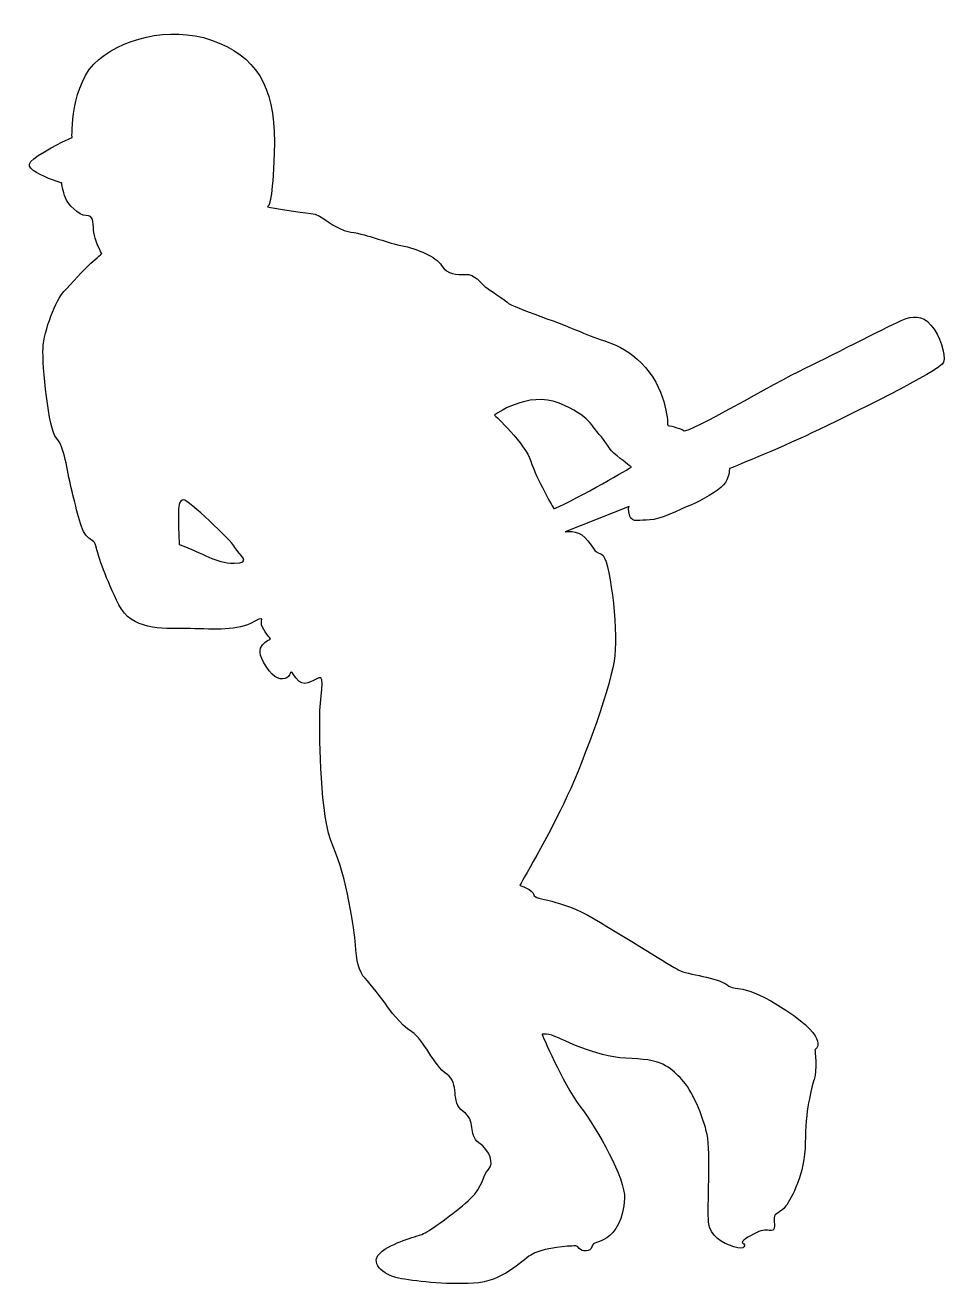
# Model space of a CAD drawing. Header units: centimetres. Extents: x -6.8 to 6.8, y -9.2 to 9.3.
import ezdxf

# ---------------------------------------------------------------- set-up
doc = ezdxf.new("R2010")
doc.units = ezdxf.units.CM
doc.header["$MEASUREMENT"] = 0
doc.layers.add('Camada 1', color=7, linetype='Continuous')

msp = doc.modelspace()

# ---------------------------------------------------------------- linework, layer by layer
at = {"layer": 'Camada 1'}
for points, knots in [([(6.53445, 4.90818), (6.40322, 5.06137), (6.26098, 5.03944), (6.11876, 4.9848), (6.11876, 4.9848), (5.97652, 4.93008), (5.14515, 4.49254), (4.68575, 4.27371), (4.68575, 4.27371), (4.22625, 4.05495), (2.96831, 3.31113), (2.90267, 3.35486), (2.90267, 3.35486), (2.83708, 3.39868), (2.66203, 3.43143), (2.66203, 3.43143), (2.66203, 3.43143), (2.66203, 3.43143), (2.66203, 3.91273), (2.33387, 4.28466), (2.33387, 4.28466), (2.00571, 4.65659), (1.67752, 4.66754), (1.42587, 4.78787), (1.42587, 4.78787), (1.1742, 4.9082), (0.36476, 5.1817), (0.32105, 5.22541), (0.32105, 5.22541), (0.27734, 5.26923), (0.0257, 5.43324), (-0.02902, 5.47706), (-0.02902, 5.47706), (-0.08374, 5.52077), (-0.18216, 5.66293), (-0.31337, 5.65206), (-0.31337, 5.65206), (-0.44468, 5.64111), (-0.57597, 5.65206), (-0.66347, 5.78332), (-0.66347, 5.78332), (-0.75094, 5.91461), (-1.00259, 6.02399), (-1.26508, 6.0787), (-1.26508, 6.0787), (-1.52763, 6.13342), (-1.72453, 6.23184), (-1.99806, 6.27558), (-1.99806, 6.27558), (-2.27151, 6.3194), (-2.41375, 6.53813), (-2.58877, 6.54908), (-2.58877, 6.54908), (-2.7486, 6.55903), (-3.1535, 6.63266), (-3.22287, 6.64541), (-3.22287, 6.64541), (-3.20033, 6.65607), (-3.14984, 6.7586), (-3.12479, 7.43511), (-3.12479, 7.43511), (-3.09193, 8.32115), (-3.32167, 8.7916), (-3.93426, 9.0541), (-3.93426, 9.0541), (-4.54688, 9.31665), (-5.27977, 9.16348), (-5.70641, 8.81346), (-5.70641, 8.81346), (-6.13303, 8.46336), (-6.10022, 7.66479), (-6.10022, 7.66479), (-6.10022, 7.66479), (-6.10022, 7.66479), (-6.22061, 7.62103), (-6.50501, 7.45701), (-6.50501, 7.45701), (-6.78944, 7.29286), (-6.7675, 7.2382), (-6.62526, 7.15068), (-6.62526, 7.15068), (-6.48307, 7.06316), (-6.25339, 6.99749), (-6.25339, 6.99749), (-6.25339, 6.99749), (-6.25339, 6.99749), (-6.23148, 6.86628), (-6.19867, 6.77868), (-6.19867, 6.77868), (-6.16586, 6.69116), (-6.00171, 6.51619), (-5.89234, 6.51619), (-5.89234, 6.51619), (-5.78299, 6.51619), (-5.79394, 6.43962), (-5.78299, 6.29738), (-5.78299, 6.29738), (-5.77204, 6.15519), (-5.66266, 5.95826), (-5.66266, 5.95826), (-5.66266, 5.95826), (-5.66266, 5.95826), (-5.78299, 5.84888), (-5.84858, 5.79417), (-5.84858, 5.79417), (-5.91425, 5.73951), (-6.11113, 5.50974), (-6.22058, 5.40039), (-6.22058, 5.40039), (-6.32993, 5.29096), (-6.51588, 4.82056), (-6.52684, 4.56902), (-6.52684, 4.56902), (-6.53774, 4.31743), (-6.45027, 3.36572), (-6.32996, 3.24539), (-6.32996, 3.24539), (-6.20957, 3.12508), (-6.17677, 2.77499), (-6.11115, 2.51249), (-6.11115, 2.51249), (-6.04556, 2.24994), (-5.96894, 1.87802), (-5.88147, 1.80142), (-5.88147, 1.80142), (-5.79395, 1.7248), (-5.76108, 1.73575), (-5.73926, 1.62637), (-5.73926, 1.62637), (-5.71735, 1.51694), (-5.59702, 1.16692), (-5.4111, 0.795), (-5.4111, 0.795), (-5.2251, 0.42313), (-4.78758, 0.44498), (-4.42653, 0.44498), (-4.42653, 0.44498), (-4.06556, 0.44498), (-3.71554, 0.40122), (-3.47482, 0.5215), (-3.47482, 0.5215), (-3.23418, 0.64189), (-3.33263, 0.58712), (-3.31075, 0.49965), (-3.31075, 0.49965), (-3.2889, 0.41213), (-3.17946, 0.29174), (-3.17946, 0.29174), (-3.17946, 0.29174), (-3.17946, 0.29174), (-3.25608, 0.25893), (-3.29985, 0.20427), (-3.29985, 0.20427), (-3.34361, 0.14955), (-3.36552, 0.07301), (-3.24513, -0.11299), (-3.24513, -0.11299), (-3.1248, -0.29897), (-3.01542, -0.32082), (-2.93887, -0.27706), (-2.93887, -0.27706), (-2.86225, -0.23332), (-2.91696, -0.11299), (-2.80758, -0.27706), (-2.80758, -0.27706), (-2.69815, -0.44115), (-2.56689, -0.32082), (-2.46846, -0.27706), (-2.46846, -0.27706), (-2.36998, -0.23332), (-2.45751, -0.58332), (-2.45751, -0.86774), (-2.45751, -0.86774), (-2.45751, -1.15219), (-2.45751, -2.32263), (-2.26055, -2.76017), (-2.26055, -2.76017), (-2.06367, -3.19776), (-1.94339, -3.98538), (-1.93244, -4.20411), (-1.93244, -4.20411), (-1.92149, -4.42292), (-1.87772, -4.6089), (-1.7902, -4.69639), (-1.7902, -4.69639), (-1.70268, -4.78391), (-1.53861, -5.0027), (-1.48394, -5.0793), (-1.48394, -5.0793), (-1.42922, -5.15587), (-1.27608, -5.37465), (-1.10098, -5.48403), (-1.10098, -5.48403), (-0.92596, -5.59341), (-0.78382, -5.97626), (-0.58687, -6.10755), (-0.58687, -6.10755), (-0.38994, -6.23884), (-0.54311, -6.52324), (-0.34623, -6.65452), (-0.34623, -6.65452), (-0.14933, -6.78573), (-0.28064, -6.99356), (-0.11649, -7.11394), (-0.11649, -7.11394), (0.04753, -7.23427), (0.11327, -7.4202), (0.02575, -7.50775), (0.02575, -7.50775), (-0.0618, -7.59527), (-0.05087, -7.7594), (-0.23682, -7.93439), (-0.23682, -7.93439), (-0.42285, -8.10941), (-0.78382, -8.37191), (-0.90407, -8.43755), (-0.90407, -8.43755), (-1.0244, -8.50319), (-1.31976, -8.54698), (-1.53854, -8.7111), (-1.53854, -8.7111), (-1.75735, -8.87519), (-1.51669, -9.06109), (-1.2979, -9.10488), (-1.2979, -9.10488), (-1.07909, -9.14864), (-0.61967, -9.20338), (-0.19297, -9.18148), (-0.19297, -9.18148), (0.23362, -9.15957), (0.50706, -8.85332), (0.6493, -8.76579), (0.6493, -8.76579), (0.79141, -8.67824), (1.08676, -8.6345), (1.25091, -8.6345), (1.25091, -8.6345), (1.29459, -8.6345), (1.32753, -8.61265), (1.36034, -8.66731), (1.36034, -8.66731), (1.39315, -8.722), (1.53526, -8.722), (1.54626, -8.6454), (1.54626, -8.6454), (1.55716, -8.5688), (1.64469, -8.59074), (1.76502, -8.51417), (1.76502, -8.51417), (1.88535, -8.43755), (2.01669, -8.22977), (2.02757, -7.93441), (2.02757, -7.93441), (2.03847, -7.63903), (1.63379, -6.92799), (1.37124, -6.57789), (1.37124, -6.57789), (1.10867, -6.22787), (0.81331, -5.5168), (0.81331, -5.5168), (0.81331, -5.5168), (0.81331, -5.5168), (0.91174, -5.50593), (1.05408, -5.57152), (1.05408, -5.57152), (1.19619, -5.63711), (1.65569, -5.86687), (2.13699, -5.87778), (2.13699, -5.87778), (2.61829, -5.88873), (2.72773, -6.04185), (2.86983, -6.18409), (2.86983, -6.18409), (3.01207, -6.32628), (3.18709, -6.73106), (3.24183, -6.99356), (3.24183, -6.99356), (3.29652, -7.25613), (3.24183, -8.07661), (3.26374, -8.28438), (3.26374, -8.28438), (3.28565, -8.49221), (3.46056, -8.59069), (3.63561, -8.64538), (3.63561, -8.64538), (3.81063, -8.70007), (3.81063, -8.61262), (3.76684, -8.59072), (3.76684, -8.59072), (3.72313, -8.56889), (3.85447, -8.49229), (3.96377, -8.43755), (3.96377, -8.43755), (4.0732, -8.38289), (4.10601, -8.40479), (4.18253, -8.40479), (4.18253, -8.40479), (4.25915, -8.40479), (4.22632, -8.29541), (4.22632, -8.21881), (4.22632, -8.21881), (4.22632, -8.14219), (4.32475, -8.15314), (4.40137, -8.04376), (4.40137, -8.04376), (4.47799, -7.93441), (4.68582, -7.57344), (4.68582, -7.11396), (4.68582, -7.11396), (4.68582, -6.65454), (4.77337, -6.31539), (4.81705, -6.18411), (4.81705, -6.18411), (4.86073, -6.05283), (4.82795, -5.74652), (4.82795, -5.74652), (4.82795, -5.74652), (4.82795, -5.74652), (5.06872, -5.60436), (4.40136, -5.16676), (4.40136, -5.16676), (3.73411, -4.72917), (3.66841, -4.90424), (3.53718, -4.79481), (3.53718, -4.79481), (3.40595, -4.68538), (2.94647, -4.6417), (2.82614, -4.57605), (2.82614, -4.57605), (2.70581, -4.51041), (2.07139, -4.11657), (1.57908, -3.82127), (1.57908, -3.82127), (1.08677, -3.52589), (0.704, -3.54774), (0.69299, -3.4712), (0.69299, -3.4712), (0.68209, -3.39463), (0.48516, -3.32901), (0.48516, -3.32901), (0.48516, -3.32901), (0.48516, -3.32901), (0.92275, -2.58511), (1.18533, -2.01631), (1.18533, -2.01631), (1.44788, -1.44748), (1.84166, -0.36449), (1.88536, 0.0512), (1.88536, 0.0512), (1.92915, 0.46686), (1.80884, 1.50609), (1.68854, 1.5389), (1.68854, 1.5389), (1.56824, 1.57171), (1.56821, 1.64833), (1.44787, 1.77962), (1.44787, 1.77962), (1.32754, 1.91083), (1.15252, 1.86709), (1.15252, 1.86709), (1.15252, 1.86709), (1.15252, 1.86709), (2.09322, 2.23907), (2.09322, 2.23907), (2.09322, 2.23907), (2.09322, 2.23907), (2.07142, 2.19531), (2.10423, 2.09683), (2.10423, 2.09683), (2.13701, 1.99843), (2.25734, 2.04219), (2.39958, 2.04219), (2.39958, 2.04219), (2.54169, 2.04219), (2.83717, 2.19533), (3.00119, 2.261), (3.00119, 2.261), (3.16534, 2.32659), (3.39497, 2.46883), (3.48249, 2.55635), (3.48249, 2.55635), (3.57001, 2.64382), (3.57001, 2.79702), (3.57001, 2.79702), (3.57001, 2.79702), (3.57001, 2.79702), (4.28105, 3.08142), (4.78426, 3.32206), (4.78426, 3.32206), (5.28747, 3.56273), (6.68765, 4.24096), (6.72048, 4.36129), (6.72048, 4.36129), (6.75319, 4.48154), (6.66566, 4.75512), (6.53445, 4.90818)], [0, 0, 0, 0, 0.01, 0.01, 0.01, 0.01, 0.02, 0.02, 0.02, 0.02, 0.03, 0.03, 0.03, 0.03, 0.04, 0.04, 0.04, 0.04, 0.05, 0.05, 0.05, 0.05, 0.06, 0.06, 0.06, 0.06, 0.07, 0.07, 0.07, 0.07, 0.08, 0.08, 0.08, 0.08, 0.09, 0.09, 0.09, 0.09, 0.1, 0.1, 0.1, 0.1, 0.11, 0.11, 0.11, 0.11, 0.12, 0.12, 0.12, 0.12, 0.13, 0.13, 0.13, 0.13, 0.14, 0.14, 0.14, 0.14, 0.15, 0.15, 0.15, 0.15, 0.16, 0.16, 0.16, 0.16, 0.17, 0.17, 0.17, 0.17, 0.18, 0.18, 0.18, 0.18, 0.19, 0.19, 0.19, 0.19, 0.2, 0.2, 0.2, 0.2, 0.21, 0.21, 0.21, 0.21, 0.22, 0.22, 0.22, 0.22, 0.23, 0.23, 0.23, 0.23, 0.24, 0.24, 0.24, 0.24, 0.25, 0.25, 0.25, 0.25, 0.26, 0.26, 0.26, 0.26, 0.27, 0.27, 0.27, 0.27, 0.28, 0.28, 0.28, 0.28, 0.29, 0.29, 0.29, 0.29, 0.3, 0.3, 0.3, 0.3, 0.31, 0.31, 0.31, 0.31, 0.32, 0.32, 0.32, 0.32, 0.33, 0.33, 0.33, 0.33, 0.34, 0.34, 0.34, 0.34, 0.35, 0.35, 0.35, 0.35, 0.36, 0.36, 0.36, 0.36, 0.37, 0.37, 0.37, 0.37, 0.38, 0.38, 0.38, 0.38, 0.39, 0.39, 0.39, 0.39, 0.4, 0.4, 0.4, 0.4, 0.41, 0.41, 0.41, 0.41, 0.42, 0.42, 0.42, 0.42, 0.43, 0.43, 0.43, 0.43, 0.44, 0.44, 0.44, 0.44, 0.45, 0.45, 0.45, 0.45, 0.46, 0.46, 0.46, 0.46, 0.47, 0.47, 0.47, 0.47, 0.48, 0.48, 0.48, 0.48, 0.49, 0.49, 0.49, 0.49, 0.5, 0.5, 0.5, 0.5, 0.51, 0.51, 0.51, 0.51, 0.52, 0.52, 0.52, 0.52, 0.53, 0.53, 0.53, 0.53, 0.54, 0.54, 0.54, 0.54, 0.55, 0.55, 0.55, 0.55, 0.56, 0.56, 0.56, 0.56, 0.57, 0.57, 0.57, 0.57, 0.58, 0.58, 0.58, 0.58, 0.59, 0.59, 0.59, 0.59, 0.6, 0.6, 0.6, 0.6, 0.61, 0.61, 0.61, 0.61, 0.62, 0.62, 0.62, 0.62, 0.63, 0.63, 0.63, 0.63, 0.64, 0.64, 0.64, 0.64, 0.65, 0.65, 0.65, 0.65, 0.66, 0.66, 0.66, 0.66, 0.67, 0.67, 0.67, 0.67, 0.68, 0.68, 0.68, 0.68, 0.69, 0.69, 0.69, 0.69, 0.7, 0.7, 0.7, 0.7, 0.71, 0.71, 0.71, 0.71, 0.72, 0.72, 0.72, 0.72, 0.73, 0.73, 0.73, 0.73, 0.74, 0.74, 0.74, 0.74, 0.75, 0.75, 0.75, 0.75, 0.76, 0.76, 0.76, 0.76, 0.77, 0.77, 0.77, 0.77, 0.78, 0.78, 0.78, 0.78, 0.79, 0.79, 0.79, 0.79, 0.8, 0.8, 0.8, 0.8, 0.81, 0.81, 0.81, 0.81, 0.82, 0.82, 0.82, 0.82, 0.83, 0.83, 0.83, 0.83, 0.84, 0.84, 0.84, 0.84, 0.85, 0.85, 0.85, 0.85, 0.86, 0.86, 0.86, 0.86, 0.87, 0.87, 0.87, 0.87, 0.88, 0.88, 0.88, 0.88, 0.89, 0.89, 0.89, 0.89, 0.9, 0.9, 0.9, 0.9, 0.91, 0.91, 0.91, 0.91, 0.92, 0.92, 0.92, 0.92, 0.93, 0.93, 0.93, 0.93, 0.94, 0.94, 0.94, 0.94, 0.95, 0.95, 0.95, 0.95, 0.96, 0.96, 0.96, 0.96, 0.97, 0.97, 0.97, 0.97, 0.98, 0.98, 0.98, 0.98, 1, 1, 1, 1]), ([(0.98828, 2.20623), (0.98828, 2.20623), (0.72573, 2.65473), (0.64924, 2.90632), (0.64924, 2.90632), (0.57262, 3.15791), (0.11322, 3.5845), (0.11322, 3.5845), (0.11322, 3.5845), (0.11322, 3.5845), (0.60542, 3.94552), (1.06493, 3.7596), (1.06493, 3.7596), (1.5243, 3.5736), (1.55713, 3.39858), (1.65564, 3.3001), (1.65564, 3.3001), (1.75407, 3.20167), (1.78687, 3.08129), (1.91808, 2.98289), (1.91808, 2.98289), (2.04942, 2.88441), (2.12591, 2.81882), (2.12591, 2.81882), (2.12591, 2.81882), (2.12591, 2.81882), (1.37116, 2.37024), (0.98828, 2.20623)], [0, 0, 0, 0, 0.125, 0.125, 0.125, 0.125, 0.25, 0.25, 0.25, 0.25, 0.375, 0.375, 0.375, 0.375, 0.5, 0.5, 0.5, 0.5, 0.625, 0.625, 0.625, 0.625, 0.75, 0.75, 0.75, 0.75, 1, 1, 1, 1]), ([(-3.7155, 1.40764), (-3.99993, 1.40764), (-4.15309, 1.54983), (-4.52497, 1.68109), (-4.52497, 1.68109), (-4.52497, 1.68109), (-4.53592, 1.97644), (-4.53592, 2.10773), (-4.53592, 2.10773), (-4.53592, 2.23902), (-4.52497, 2.33744), (-4.45935, 2.33744), (-4.45935, 2.33744), (-4.39373, 2.33744), (-3.75926, 1.74676), (-3.70455, 1.63735), (-3.70455, 1.63735), (-3.64989, 1.52797), (-3.4311, 1.40764), (-3.7155, 1.40764)], [0, 0, 0, 0, 0.16666667, 0.16666667, 0.16666667, 0.16666667, 0.33333333, 0.33333333, 0.33333333, 0.33333333, 0.5, 0.5, 0.5, 0.5, 0.66666667, 0.66666667, 0.66666667, 0.66666667, 1, 1, 1, 1])]:
    msp.add_open_spline(points, degree=3, knots=knots, dxfattribs=at)

doc.saveas('drawing.dxf')
